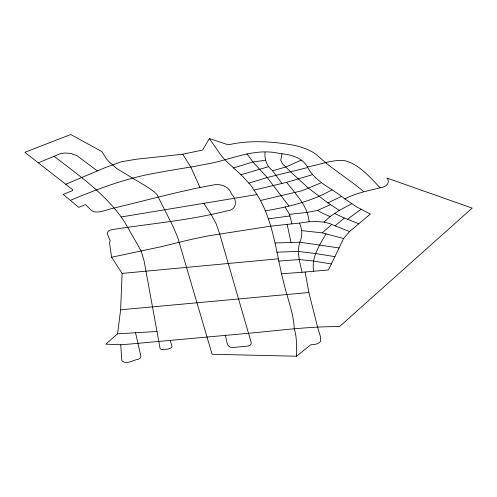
<?xml version="1.0" encoding="UTF-8"?>
<svg xmlns="http://www.w3.org/2000/svg" width="497" height="497" viewBox="0 0 497 497"><rect width="100%" height="100%" fill="white"/><g stroke="black" fill="none" stroke-linecap="round" stroke-linejoin="round"><path stroke-width="0.75" d="M70.45 200.341C98.698 188.481 127.661 177.603 158.027 172.67C174.012 169.483 190.208 167.483 206.168 164.14C230.614 160.127 254.066 147.497 279.42 153.455C289.832 154.492 301.859 156.878 307.357 166.855C315.086 182.057 332.294 188.413 344.825 198.949C355.864 193.01 368.19 190.86 380.174 187.773C384.398 187.326 389.698 184.66 388.027 179.56L386.809 178.001L472.15 208.1L339.488 326.635C309.072 326.361 278.892 330.53 248.655 333.276L129.5 344.092L120.759 344.75L105.799 344.16L117.59 333.829L120.622 309.799L122.113 273.4L111.614 257.247L109.489 242.579L110.266 241.033L107.234 233.627L107.439 232.41L108.296 231.285A7.051 4.069 0 0 1 112.67 229.539C150.802 223.582 189.605 220.388 227.079 210.84C237.367 210.113 237.262 199.813 231.434 193.787C229.26 186.984 222.066 184.213 215.512 184.586C181.299 190.606 147.708 200.024 113.931 208.075C107.358 209.28 100.984 212.927 94.15 211.803C90.243 210.697 88.584 206.752 85.391 204.627L78.725 207.367L63.162 194.426L72.637 190.568L72.55 189.599L24.85 152.299L70.729 134.513L101.891 151.579L106.209 158.456L108.992 161.742L116.665 168.495L148.783 187.922L154.598 192.19L156.946 194.544L173.118 226.576L177.578 237.013L212.101 354.268L296.554 356.225L310.836 344.756C314.303 344.545 318.707 344.359 320.751 341.079L320.354 336.339L317.552 327.014L308.854 292.503L305.139 272.014M111.614 257.247L160.32 246.897L179.137 242.3A383.883 221.631 0 0 1 209.343 235.708L270.523 226.172L299.43 223.078C302.313 229.123 302.654 236.075 299.809 242.194C296.647 252.227 299.846 262.416 302.064 272.269L328.523 269.958L343.601 238.535L349.54 231.552L370.333 214.058L356.771 206.969L344.825 198.949M281.992 153.828L280.706 160.196L282.42 163.718L290.54 171.782L308.556 188.239L327.865 202.869L339.271 210.405L351.814 203.733M325.97 233.851C319.515 245.226 311.097 257.595 313.663 271.3M363.736 191.674C349.062 179.106 332.201 169.309 318.08 156.058C311.389 150.144 302.754 147.286 294.193 145.323C272.53 141.291 249.867 139.986 228.229 144.789L209.361 138.57L202.59 150.038L182.691 154.219L136.346 159.239L121.287 161.773L104.724 167.806L65.852 184.232M299.43 223.078L309.128 221.724L317.117 221.581L324.162 222.109L330.07 216.543L339.271 210.405M301.872 230.651L322.193 232.851L331.816 224.439M324.162 222.109L330.045 223.656L335.065 225.874L344.322 218.04L358.753 223.762M347.428 219.32L360.915 209.336M301.213 160.146L285.576 167.06L272.617 170.794C266.864 166.302 264.323 159.431 265.063 152.231M332.015 189.817C311.532 201.447 288.477 206.882 265.466 210.865M327.865 202.869L341.34 196.452M285.104 206.988L289.49 214.344L306.929 212.43L317.62 210.424L330.381 204.634M38.406 162.805L60.106 153.735L64.43 153.033L70.655 153.387L76.818 155.524L97.331 170.918M321.758 182.548L301.809 190.798L260.26 200.552M312.439 174.689L286.614 182.343L254.048 190.102M233.428 167.992L252.93 161.966L265.553 160.208M248.804 183.113L267.2 177.528L307.792 167.52M240.859 174.782L268.728 166.638M307.357 166.855C319.987 165.023 332.412 158.984 345.353 160.786C359.946 164.898 369.936 177.392 380.174 187.773M54.011 156.226C77.861 174.683 103.239 192.289 121.162 216.965L257.036 194.551C274.189 221.973 276.152 254.986 284.446 285.464C287.9 299.884 293.708 313.936 294.28 328.884C297.187 337.755 296.349 347.068 296.554 356.225M268.467 218.842L289.913 215.971M122.113 273.4L278.171 258.825M120.622 309.799L308.854 292.503M278.674 261.074L299.231 259.546L313.166 261.006L331.412 263.944M281.507 273.791L302.064 272.269M117.59 333.829L156.996 331.487L160.022 348.267L161.028 349.36L162.034 349.639L168.116 349.124L171.645 347.565L172.005 346.713L170.372 340.638M276.966 252.178L298.256 251.42L315.906 253.6L334.916 256.645M275.195 242.952L299.809 242.194L339.084 247.953M322.193 232.851L343.601 238.535M335.065 225.874L349.54 231.552M330.07 216.543L322.758 213.418L317.62 210.424M334.674 213.474L344.322 218.04M286.614 182.343C295.821 194.395 307.755 205.702 309.128 221.724M272.617 170.794L281.961 183.511M288.95 206.062L267.2 177.528L252.93 161.966L246.885 153.747M209.361 138.57L220.587 154.729L225.011 159.935L242.934 176.671L250.867 185.381L257.036 194.551M121.162 216.965L124.685 222.19L141.216 251.06L144.124 261.012L156.996 331.487M203.795 203.335L211.219 214.623L216.338 224.184L219.693 234L251.327 342.98L250.699 344.856L248.14 346.074L232.503 347.54C226.067 347.832 227.005 339.594 225.253 335.512M182.691 154.219L190.78 167.017L200.011 187.481M289.49 214.344L291.925 223.731M135.557 332.76L140.893 356.467L140.334 357.983L138.632 359.182C133.407 359.785 127.567 364.668 122.424 361.325L121.759 360.331L120.759 344.75M287.117 224.277L291.049 242.418"/></g></svg>
